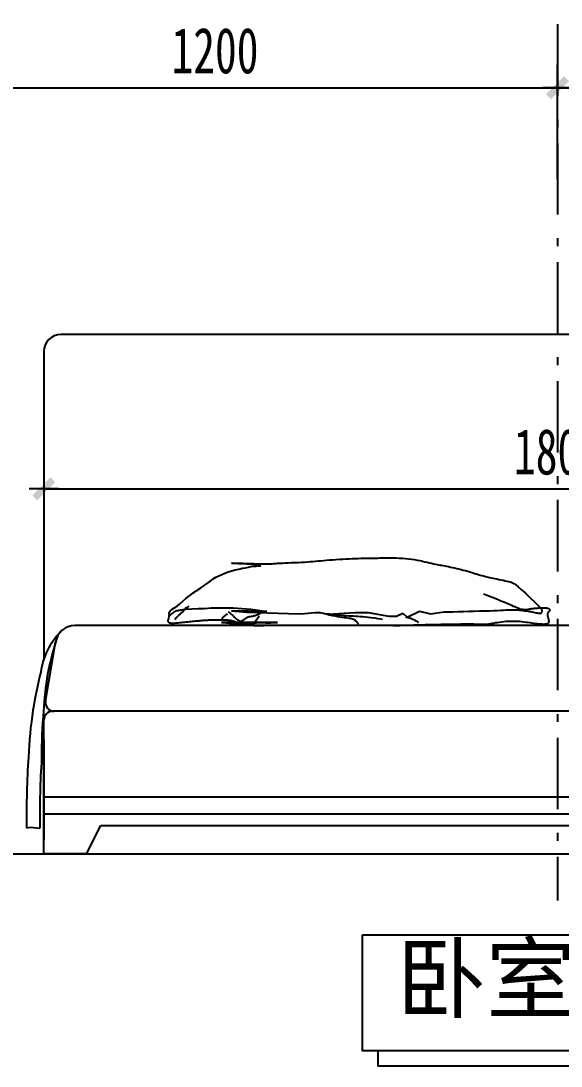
# Model space of a CAD drawing. Header units: millimetres. Extents: x 34817 to 170845, y 26625 to 47482.
# Drawn here: x 89463 to 90410, y 40599 to 42430 of the extents above; entities that cross this region are included whole.
import ezdxf

# ---------------------------------------------------------------- set-up
doc = ezdxf.new("R2010")
doc.units = ezdxf.units.MM
doc.linetypes.add('STYLE_06', pattern=[1.04164, 0.625, -0.20828, 0.06943, -0.13893])
doc.layers.get('0').update_dxf_attribs({"color": 142})
doc.layers.get('Defpoints').update_dxf_attribs({"color": 250})
doc.layers.add('插座图层', color=1, linetype='Continuous')
doc.styles.add('Chen', font='framd.ttf')
doc.styles.add('宋体', font='simhei_0.ttf', dxfattribs={"width": 0.7})
doc.dimstyles.new('内标注_1：40', dxfattribs={"dimscale": 40, "dimtxt": 2, "dimasz": 0.08, "dimexe": 1, "dimexo": 1, "dimgap": 0.6, "dimtad": 1, "dimdec": 0, "dimrnd": 5, "dimzin": 0, "dimdsep": 46, "dimtxsty": '宋体', "dimblk": 'HBA_DIMENSION_TICK', "dimcen": 0.125, "dimclrd": 20, "dimclre": 20, "dimclrt": 20, "dimadec": 3, "dimazin": 2, "dimtfac": 1, "dimtdec": 0, "dimtix": 1, "dimtmove": 2, "dimatfit": 3, "dimldrblk": 'DOT', "dimfxl": 0, "dimtvp": 1, "dimtolj": 1, "dimarcsym": 0})

# ---------------------------------------------------------------- blocks, each defined once
blk = doc.blocks.new('HBA_DIMENSION_TICK')
at = {"color": 20, "linetype": 'ByBlock'}
for p, q in [((-8, 0), (0, 0)), ((0, 0), (8, 0))]:
    blk.add_line(p, q, dxfattribs=at)
blk.add_solid([(-6.3, -3.6), (-3.6, -6.3), (3.6, 6.3), (6.3, 3.6)], dxfattribs=at)
blk = doc.blocks.new('*D297')
at = {"layer": 'Defpoints', "color": 0, "transparency": 16777216}
for p in [(90403.5, 42313.2), (89203.4, 42104.6), (90403.5, 42104.6)]:
    blk.add_point(p, dxfattribs=at)
at = {"layer": '插座图层', "color": 20, "lineweight": -2, "transparency": 16777216}
for p, q in [((89203.4, 42153.2), (89203.4, 42353.2)), ((90403.5, 42153.2), (90403.5, 42353.2)), ((89206.6, 42313.2), (90400.3, 42313.2))]:
    blk.add_line(p, q, dxfattribs=at)
at = {"layer": '插座图层', "color": 20, "lineweight": -2, "transparency": 16777216, "xscale": 3.2, "yscale": 3.2, "zscale": 3.2, "rotation": 180}
blk.add_blockref('HBA_DIMENSION_TICK', (89203.4, 42313.2), dxfattribs=at)
at = {"layer": '插座图层', "color": 20, "lineweight": -2, "transparency": 16777216, "xscale": 3.2, "yscale": 3.2, "zscale": 3.2}
blk.add_blockref('HBA_DIMENSION_TICK', (90403.5, 42313.2), dxfattribs=at)
at = {"layer": '插座图层', "color": 20, "transparency": 16777216, "insert": (89803.4, 42377.7), "char_height": 80, "attachment_point": 5, "style": '宋体'}
blk.add_mtext('\\A1;1200', dxfattribs=at)
blk = doc.blocks.new('_Dot')
at = {"color": 0, "linetype": 'ByBlock', "lineweight": -2}
blk.add_line((-0.5, 0), (-1, 0), dxfattribs=at)
at = {"color": 0, "linetype": 'ByBlock', "const_width": 0.5}
blk.add_lwpolyline([(-0.25, 0, 1), (0.25, 0, 1)], format="xyb", close=True, dxfattribs=at)
blk = doc.blocks.new('*D298')
at = {"layer": 'Defpoints', "color": 0, "transparency": 16777216}
for p in [(90403.5, 42313.2), (90403.5, 42104.6), (91603.6, 42104.6)]:
    blk.add_point(p, dxfattribs=at)
at = {"layer": '插座图层', "color": 20, "lineweight": -2, "transparency": 16777216}
for p, q in [((90403.5, 42153.2), (90403.5, 42353.2)), ((91603.6, 42153.2), (91603.6, 42353.2)), ((91600.4, 42313.2), (90406.7, 42313.2))]:
    blk.add_line(p, q, dxfattribs=at)
at = {"layer": '插座图层', "color": 20, "lineweight": -2, "transparency": 16777216, "xscale": 3.2, "yscale": 3.2, "zscale": 3.2, "rotation": 180}
blk.add_blockref('HBA_DIMENSION_TICK', (90403.5, 42313.2), dxfattribs=at)
at = {"layer": '插座图层', "color": 20, "lineweight": -2, "transparency": 16777216, "xscale": 3.2, "yscale": 3.2, "zscale": 3.2}
blk.add_blockref('HBA_DIMENSION_TICK', (91603.6, 42313.2), dxfattribs=at)
at = {"layer": '插座图层', "color": 20, "transparency": 16777216, "insert": (91003.5, 42377.7), "char_height": 80, "attachment_point": 5, "style": '宋体'}
blk.add_mtext('\\A1;1200', dxfattribs=at)
blk = doc.blocks.new('*D299')
at = {"layer": 'Defpoints', "color": 0, "transparency": 16777216}
for p in [(89503.5, 41685.9), (91303.5, 41685.9), (91303.5, 41610.5)]:
    blk.add_point(p, dxfattribs=at)
at = {"layer": '插座图层', "color": 20, "lineweight": -2, "transparency": 16777216}
for p, q in [((89503.5, 41645.9), (89503.5, 41570.5)), ((91303.5, 41645.9), (91303.5, 41570.5)), ((89506.7, 41610.5), (91300.3, 41610.5))]:
    blk.add_line(p, q, dxfattribs=at)
at = {"layer": '插座图层', "color": 20, "lineweight": -2, "transparency": 16777216, "xscale": 3.2, "yscale": 3.2, "zscale": 3.2, "rotation": 180}
blk.add_blockref('HBA_DIMENSION_TICK', (89503.5, 41610.5), dxfattribs=at)
at = {"layer": '插座图层', "color": 20, "lineweight": -2, "transparency": 16777216, "xscale": 3.2, "yscale": 3.2, "zscale": 3.2}
blk.add_blockref('HBA_DIMENSION_TICK', (91303.5, 41610.5), dxfattribs=at)
at = {"layer": '插座图层', "color": 20, "transparency": 16777216, "insert": (90403.5, 41675), "char_height": 80, "attachment_point": 5, "style": '宋体'}
blk.add_mtext('\\A1;1800', dxfattribs=at)
blk = doc.blocks.new('*U63')
at = {"ltscale": 600}
for p, q in [((239202.1, 75456.3), (237462.1, 75456.3)), ((237432.1, 75426.3), (237432.1, 74885.6)), ((237938.1, 75061.6, 0), (237943.9, 75062, 0)), ((237943.9, 75062, 0), (237949.9, 75062.4, 0)), ((237949.9, 75062.4, 0), (237955.8, 75062.8, 0)), ((237955.8, 75062.8, 0), (237961.6, 75063.1, 0)), ((237961.6, 75063.1, 0), (237967.3, 75063.4, 0)), ((237967.3, 75063.4, 0), (237972.7, 75063.7, 0)), ((237972.7, 75063.7, 0), (237977.9, 75063.9, 0)), ((237977.9, 75063.9, 0), (237983, 75064, 0)), ((237983, 75064, 0), (237987.9, 75064.1, 0)), ((237987.9, 75064.1, 0), (237992.6, 75064.1, 0)), ((237992.6, 75064.1, 0), (237997.1, 75064.1, 0)), ((237997.1, 75064.1, 0), (238001.5, 75064.1, 0)), ((238001.5, 75064.1, 0), (238005.7, 75064.2, 0)), ((238005.7, 75064.2, 0), (238009.7, 75064.3, 0)), ((238009.7, 75064.3, 0), (238013.6, 75064.4, 0)), ((238013.6, 75064.4, 0), (238017.4, 75064.6, 0)), ((238017.4, 75064.6, 0), (238021, 75064.7, 0)), ((238021, 75064.7, 0), (238024.4, 75064.9, 0)), ((238024.4, 75064.9, 0), (238027.9, 75065.1, 0)), ((238027.9, 75065.1, 0), (238031.7, 75065.2, 0)), ((238031.7, 75065.2, 0), (238035.7, 75065.2, 0)), ((238035.7, 75065.2, 0), (238040.1, 75065.1, 0)), ((238040.1, 75065.1, 0), (238044.7, 75065, 0)), ((238044.7, 75065, 0), (238049.7, 75064.8, 0)), ((238049.7, 75064.8, 0), (238054.9, 75064.5, 0)), ((238054.9, 75064.5, 0), (238060.4, 75064.1, 0)), ((238060.4, 75064.1, 0), (238066, 75063.6, 0)), ((238066, 75063.6, 0), (238071.3, 75063.1, 0)), ((238071.3, 75063.1, 0), (238076.5, 75062.5, 0)), ((238076.5, 75062.5, 0), (238081.5, 75061.8, 0)), ((238081.5, 75061.8, 0), (238086.4, 75061, 0)), ((237760.9, 75055.6, 0), (237761.3, 75055.7, 0)), ((237761.9, 75055.4, 0), (237760.9, 75055.6, 0)), ((237761.3, 75055.7, 0), (237763.1, 75055.7, 0)), ((237761.3, 75042.2, 0), (237767.6, 75043.8, 0)), ((237764.3, 75055.2, 0), (237761.9, 75055.4, 0)), ((237763.1, 75055.7, 0), (237765.9, 75055.7, 0)), ((237768.1, 75055, 0), (237764.3, 75055.2, 0)), ((237765.9, 75055.7, 0), (237769.2, 75055.7, 0)), ((237767.6, 75043.8, 0), (237773.9, 75045.3, 0)), ((237773.3, 75054.6, 0), (237768.1, 75055, 0)), ((237769.2, 75055.7, 0), (237773, 75055.6, 0)), ((237773, 75055.6, 0), (237777.4, 75055.5, 0)), ((237780, 75054.2, 0), (237773.3, 75054.6, 0)), ((237773.9, 75045.3, 0), (237779.9, 75046.6, 0)), ((237777.4, 75055.5, 0), (237782.2, 75055.4, 0)), ((237779.9, 75046.6, 0), (237785.5, 75047.7, 0)), ((237788, 75053.8, 0), (237780, 75054.2, 0)), ((237782.2, 75055.4, 0), (237787.6, 75055.2, 0)), ((237785.5, 75047.7, 0), (237790.7, 75048.7, 0)), ((237787.6, 75055.2, 0), (237793.5, 75055.1, 0)), ((237795.9, 75053.3, 0), (237788, 75053.8, 0)), ((237790.7, 75048.7, 0), (237795.6, 75049.5, 0)), ((237793.5, 75055.1, 0), (237800, 75054.9, 0)), ((237795.6, 75049.5, 0), (237800.2, 75050.1, 0)), ((237802.3, 75052.9, 0), (237795.9, 75053.3, 0)), ((237800, 75054.9, 0), (237806.4, 75054.7, 0)), ((237800.2, 75050.1, 0), (237804.4, 75050.6, 0)), ((237807.2, 75052.5, 0), (237802.3, 75052.9, 0)), ((237804.4, 75050.6, 0), (237808.2, 75050.9, 0)), ((237806.4, 75054.7, 0), (237812.2, 75054.6, 0)), ((237810.5, 75052.1, 0), (237807.2, 75052.5, 0)), ((237808.2, 75050.9, 0), (237811.1, 75051.2, 0)), ((237812.3, 75051.8, 0), (237810.5, 75052.1, 0)), ((237811.1, 75051.2, 0), (237812.5, 75051.4, 0)), ((237812.2, 75054.6, 0), (237817.4, 75054.5, 0)), ((237812.5, 75051.4, 0), (237812.3, 75051.8, 0)), ((237817.4, 75054.5, 0), (237821.9, 75054.5, 0)), ((237821.9, 75054.5, 0), (237825.9, 75054.5, 0)), ((237825.9, 75054.5, 0), (237829.3, 75054.6, 0)), ((237829.3, 75054.6, 0), (237832.1, 75054.7, 0)), ((237832.1, 75054.7, 0), (237834.3, 75054.9, 0)), ((237834.3, 75054.9, 0), (237836.4, 75055.1, 0)), ((237836.4, 75055.1, 0), (237839.1, 75055.3, 0)), ((237839.1, 75055.3, 0), (237842.3, 75055.5, 0)), ((237842.3, 75055.5, 0), (237846, 75055.7, 0)), ((237846, 75055.7, 0), (237850.3, 75055.9, 0)), ((237850.3, 75055.9, 0), (237855, 75056.1, 0)), ((237855, 75056.1, 0), (237860.3, 75056.3, 0)), ((237860.3, 75056.3, 0), (237866.1, 75056.6, 0)), ((237866.1, 75056.6, 0), (237872.1, 75056.8, 0)), ((237872.1, 75056.8, 0), (237877.8, 75057, 0)), ((237877.8, 75057, 0), (237883.4, 75057.3, 0)), ((237883.4, 75057.3, 0), (237888.7, 75057.6, 0)), ((237888.7, 75057.6, 0), (237893.9, 75057.9, 0)), ((237893.9, 75057.9, 0), (237898.8, 75058.3, 0)), ((237898.8, 75058.3, 0), (237903.5, 75058.7, 0)), ((237903.5, 75058.7, 0), (237908, 75059.1, 0)), ((237908, 75059.1, 0), (237912.5, 75059.5, 0)), ((237912.5, 75059.5, 0), (237917.2, 75059.9, 0)), ((237917.2, 75059.9, 0), (237922.1, 75060.3, 0)), ((237922.1, 75060.3, 0), (237927.3, 75060.7, 0)), ((237927.3, 75060.7, 0), (237932.6, 75061.2, 0)), ((237932.6, 75061.2, 0), (237938.1, 75061.6, 0)), ((238086.4, 75061, 0), (238091, 75060.2, 0)), ((238091, 75060.2, 0), (238095.5, 75059.2, 0)), ((238095.5, 75059.2, 0), (238099.8, 75058.2, 0)), ((238099.8, 75058.2, 0), (238103.8, 75057.2, 0)), ((238103.8, 75057.2, 0), (238107.7, 75056.3, 0)), ((238107.7, 75056.3, 0), (238111.4, 75055.4, 0)), ((238111.4, 75055.4, 0), (238114.8, 75054.7, 0)), ((238114.8, 75054.7, 0), (238118.1, 75054, 0)), ((238118.1, 75054, 0), (238121.1, 75053.4, 0)), ((238121.1, 75053.4, 0), (238123.9, 75052.8, 0)), ((238123.9, 75052.8, 0), (238126.6, 75052.4, 0)), ((238126.6, 75052.4, 0), (238129.1, 75051.9, 0)), ((238129.1, 75051.9, 0), (238131.9, 75051.4, 0)), ((238131.9, 75051.4, 0), (238134.8, 75050.9, 0)), ((238134.8, 75050.9, 0), (238137.9, 75050.3, 0)), ((238137.9, 75050.3, 0), (238141.1, 75049.6, 0)), ((238141.1, 75049.6, 0), (238144.5, 75048.9, 0)), ((238144.5, 75048.9, 0), (238148, 75048.2, 0)), ((238148, 75048.2, 0), (238151.7, 75047.4, 0)), ((238151.7, 75047.4, 0), (238155.5, 75046.5, 0)), ((238155.5, 75046.5, 0), (238159.3, 75045.6, 0)), ((238159.3, 75045.6, 0), (238163.1, 75044.6, 0)), ((238163.1, 75044.6, 0), (238167, 75043.6, 0)), ((238167, 75043.6, 0), (238170.8, 75042.5, 0)), ((237724.5, 75024.9, 0), (237729, 75028, 0)), ((237729, 75028, 0), (237733.7, 75030.9, 0)), ((237733.7, 75030.9, 0), (237738.6, 75033.6, 0)), ((237738.6, 75033.6, 0), (237743.9, 75036, 0)), ((237743.9, 75036, 0), (237749.4, 75038.3, 0)), ((237749.4, 75038.3, 0), (237755.2, 75040.3, 0)), ((237755.2, 75040.3, 0), (237761.3, 75042.2, 0)), ((238170.8, 75042.5, 0), (238174.8, 75041.4, 0)), ((238174.8, 75041.4, 0), (238178.7, 75040.2, 0)), ((238178.7, 75040.2, 0), (238182.7, 75039, 0)), ((238182.7, 75039, 0), (238186.5, 75037.8, 0)), ((238186.5, 75037.8, 0), (238190.1, 75036.7, 0)), ((238190.1, 75036.7, 0), (238193.4, 75035.7, 0)), ((238193.4, 75035.7, 0), (238196.5, 75034.8, 0)), ((238196.5, 75034.8, 0), (238199.3, 75034, 0)), ((238199.3, 75034, 0), (238201.8, 75033.3, 0)), ((238201.8, 75033.3, 0), (238204.1, 75032.8, 0)), ((238204.1, 75032.8, 0), (238206.1, 75032.3, 0)), ((238206.1, 75032.3, 0), (238208.1, 75031.8, 0)), ((238208.1, 75031.8, 0), (238210.4, 75031.3, 0)), ((238210.4, 75031.3, 0), (238212.9, 75030.8, 0)), ((238212.9, 75030.8, 0), (238215.7, 75030.2, 0)), ((238215.7, 75030.2, 0), (238218.8, 75029.5, 0)), ((238218.8, 75029.5, 0), (238222.1, 75028.8, 0)), ((238222.1, 75028.8, 0), (238225.7, 75028.1, 0)), ((238225.7, 75028.1, 0), (238229.6, 75027.3, 0)), ((238229.6, 75027.3, 0), (238233.4, 75026.4, 0)), ((238233.4, 75026.4, 0), (238237, 75025.6, 0)), ((238237, 75025.6, 0), (238240.3, 75024.9, 0)), ((237696.6, 75005.6, 0), (237699, 75007.2, 0)), ((237699, 75007.2, 0), (237701.2, 75008.6, 0)), ((237701.2, 75008.6, 0), (237703.7, 75010.2, 0)), ((237703.7, 75010.2, 0), (237706.5, 75012, 0)), ((237706.5, 75012, 0), (237709.6, 75014.1, 0)), ((237709.6, 75014.1, 0), (237712.9, 75016.5, 0)), ((237712.9, 75016.5, 0), (237716.5, 75019.1, 0)), ((237716.5, 75019.1, 0), (237720.4, 75021.9, 0)), ((237720.4, 75021.9, 0), (237724.5, 75024.9, 0)), ((238240.3, 75024.9, 0), (238243.4, 75024.1, 0)), ((238243.4, 75024.1, 0), (238246.2, 75023.4, 0)), ((238246.2, 75023.4, 0), (238248.7, 75022.7, 0)), ((238248.7, 75022.7, 0), (238251, 75022.1, 0)), ((238251, 75022.1, 0), (238253, 75021.4, 0)), ((238253, 75021.4, 0), (238255.4, 75020.2, 0)), ((238255.4, 75020.2, 0), (238258.9, 75017.7, 0)), ((238258.9, 75017.7, 0), (238263.5, 75014, 0)), ((238263.5, 75014, 0), (238269.2, 75009, 0)), ((238269.2, 75009, 0), (238276, 75002.8, 0)), ((237669.5, 74983.8, 0), (237675.5, 74988.9, 0)), ((237675.5, 74988.9, 0), (237681, 74993.5, 0)), ((237681, 74993.5, 0), (237685.8, 74997.4, 0)), ((237685.8, 74997.4, 0), (237690, 75000.7, 0)), ((237690, 75000.7, 0), (237693.6, 75003.5, 0)), ((237693.6, 75003.5, 0), (237696.6, 75005.6, 0)), ((238209, 74999), (238202.7, 75001.6)), ((238214.7, 74996.7), (238209, 74999)), ((238219.7, 74994.7), (238214.7, 74996.7)), ((238224.1, 74992.9), (238219.7, 74994.7)), ((238228.1, 74991.2), (238224.1, 74992.9)), ((238231.7, 74989.8), (238228.1, 74991.2)), ((238234.9, 74988.5), (238231.7, 74989.8)), ((238238, 74987.2), (238234.9, 74988.5)), ((238276, 75002.8, 0), (238283.8, 74995.4, 0)), ((238283.8, 74995.4, 0), (238292.8, 74986.8, 0)), ((237652.1, 74970.3), (237651.5, 74969)), ((237653, 74971.6), (237652.1, 74970.3)), ((237654.5, 74973.1), (237653, 74971.6)), ((237656.6, 74974.7), (237654.5, 74973.1)), ((237659.3, 74976.3), (237656.6, 74974.7)), ((237662.9, 74978.1), (237659.3, 74976.3)), ((237660.1, 74970.1, 0), (237660.7, 74970.4, 0)), ((237660.7, 74970.4, 0), (237661.2, 74970.8, 0)), ((237661.2, 74970.8, 0), (237661.6, 74971.1, 0)), ((237661.6, 74971.1, 0), (237662.1, 74971.4, 0)), ((237662.1, 74971.4, 0), (237662.5, 74971.7, 0)), ((237662.5, 74971.7, 0), (237662.9, 74971.9, 0)), ((237662.9, 74978.1, 0), (237669.5, 74983.8, 0)), ((237662.9, 74971.9, 0), (237663.5, 74972.1, 0)), ((237663.5, 74972.1, 0), (237664.1, 74972.3, 0)), ((237664.1, 74972.3, 0), (237664.7, 74972.5, 0)), ((237664.7, 74972.5, 0), (237665.5, 74972.7, 0)), ((237665.5, 74972.7, 0), (237666.3, 74972.9, 0)), ((237666.3, 74972.9, 0), (237667.2, 74973, 0)), ((237667.2, 74973, 0), (237668.2, 74973.1, 0)), ((237668.2, 74973.1, 0), (237669.2, 74973.2, 0)), ((237669.2, 74973.2, 0), (237670.1, 74973.3, 0)), ((237670.1, 74973.3, 0), (237671, 74973.4, 0)), ((237671, 74973.4, 0), (237671.8, 74973.6, 0)), ((237671.8, 74973.6, 0), (237672.6, 74973.7, 0)), ((237672.6, 74973.7, 0), (237673.3, 74973.8, 0)), ((237673.3, 74973.8, 0), (237674, 74974, 0)), ((237674, 74974, 0), (237674.5, 74974.1, 0)), ((237674.5, 74974.1, 0), (237675.1, 74974.3, 0)), ((237676, 74971.2, 0), (237674.6, 74969.8, 0)), ((237675.1, 74974.3, 0), (237675.7, 74974.4, 0)), ((237675.7, 74974.4, 0), (237676.4, 74974.5, 0)), ((237677.6, 74972.7, 0), (237676, 74971.2, 0)), ((237676.4, 74974.5, 0), (237677.1, 74974.7, 0)), ((237677.1, 74974.7, 0), (237677.8, 74974.8, 0)), ((237679.2, 74974.3, 0), (237677.6, 74972.7, 0)), ((237677.8, 74974.8, 0), (237678.6, 74974.9, 0)), ((237678.6, 74974.9, 0), (237679.4, 74975, 0)), ((237679.4, 74975, 0), (237680.2, 74975, 0)), ((237680.2, 74975), (237681.3, 74978)), ((237680.2, 74975), (237702.7, 74976.1)), ((237681.3, 74978), (237684.1, 74978.8)), ((237684.1, 74978.8), (237687, 74980.9)), ((237702.7, 74976.1), (237712.9, 74976.1)), ((237712.9, 74976.1), (237725.2, 74977.1)), ((237725.2, 74977.1), (237743.5, 74977.1)), ((237743.5, 74977.1), (237763.9, 74977.1)), ((237754.9, 74970.6, 0), (237757.2, 74968.9, 0)), ((237823.1, 74971), (237760.9, 74972)), ((237760.9, 74972), (237787.4, 74969.9)), ((237763.9, 74977.1), (237794.6, 74975)), ((237794.6, 74975), (237823.1, 74971)), ((238068.8, 74960.9), (238090.2, 74971.3)), ((238090.2, 74971.3), (238109.9, 74967.1)), ((238109.9, 74967.1), (238133.8, 74970.1)), ((238133.8, 74970.1), (238144.9, 74970.5)), ((238133.8, 74970.1, 0), (238141, 74970.3, 0)), ((238141, 74970.3, 0), (238149.1, 74970.6, 0)), ((238149.1, 74970.6, 0), (238157.9, 74970.8, 0)), ((238157.9, 74970.8, 0), (238167.2, 74971.1, 0)), ((238167.2, 74971.1, 0), (238176.7, 74971.4, 0)), ((238176.7, 74971.4, 0), (238186.3, 74971.6, 0)), ((238186.3, 74971.6, 0), (238195.7, 74971.9, 0)), ((238195.7, 74971.9, 0), (238204.7, 74972.2, 0)), ((238204.7, 74972.2, 0), (238213.1, 74972.4, 0)), ((238213.1, 74972.4, 0), (238220.6, 74972.7, 0)), ((238220.6, 74972.7, 0), (238227.1, 74973, 0)), ((238227.1, 74973, 0), (238232.7, 74973.2, 0)), ((238232.7, 74973.2, 0), (238237.4, 74973.4, 0)), ((238237.4, 74973.4, 0), (238241.4, 74973.6, 0)), ((238240.9, 74986), (238238, 74987.2)), ((238243.7, 74984.8), (238240.9, 74986)), ((238241.4, 74973.6, 0), (238244.8, 74973.7, 0)), ((238246.5, 74983.6), (238243.7, 74984.8)), ((238244.8, 74973.7, 0), (238247.8, 74973.9, 0)), ((238249.3, 74982.4), (238246.5, 74983.6)), ((238247.8, 74973.9, 0), (238250.5, 74973.9, 0)), ((238252.1, 74981.2), (238249.3, 74982.4)), ((238250.5, 74973.9, 0), (238252.9, 74974, 0)), ((238254.8, 74980), (238252.1, 74981.2)), ((238252.9, 74974, 0), (238255.2, 74974, 0)), ((238257.4, 74978.9), (238254.8, 74980)), ((238255.2, 74974, 0), (238257.6, 74973.9, 0)), ((238260, 74977.9), (238257.4, 74978.9)), ((238257.6, 74973.9, 0), (238260.2, 74973.8, 0)), ((238262.5, 74976.9), (238260, 74977.9)), ((238260.2, 74973.8, 0), (238262.8, 74973.6, 0)), ((238264.8, 74976), (238262.5, 74976.9)), ((238262.8, 74973.6, 0), (238265.6, 74973.3, 0)), ((238267, 74975.3), (238264.8, 74976)), ((238265.6, 74973.3, 0), (238268.4, 74973.1, 0)), ((238269, 74974.7), (238267, 74975.3)), ((238268.4, 74973.1, 0), (238271.3, 74972.7, 0)), ((238270.9, 74974.3), (238269, 74974.7)), ((238272.6, 74974), (238270.9, 74974.3)), ((238271.3, 74972.7, 0), (238274.2, 74972.4, 0)), ((238274.1, 74973.8), (238272.6, 74974)), ((238275.6, 74973.8), (238274.1, 74973.8)), ((238274.2, 74972.4, 0), (238277.1, 74972, 0)), ((238277, 74973.8), (238275.6, 74973.8)), ((238278.3, 74974), (238277, 74973.8)), ((238277.1, 74972, 0), (238279.9, 74971.6, 0)), ((238279.7, 74974.1), (238278.3, 74974)), ((238281, 74974.4), (238279.7, 74974.1)), ((238279.9, 74971.6, 0), (238282.7, 74971.1, 0)), ((238282.4, 74974.6), (238281, 74974.4)), ((238283.8, 74974.9), (238282.4, 74974.6)), ((238282.7, 74971.1, 0), (238285.4, 74970.7, 0)), ((238285.3, 74975.1), (238283.8, 74974.9)), ((238286.9, 74975.4), (238285.3, 74975.1)), ((238285.4, 74970.7, 0), (238287.9, 74970.2, 0)), ((238288.6, 74975.6), (238286.9, 74975.4)), ((238287.9, 74970.2, 0), (238290.3, 74969.7, 0)), ((238290.3, 74975.8), (238288.6, 74975.6)), ((238292, 74976), (238290.3, 74975.8)), ((238293.8, 74976.2), (238292, 74976)), ((238292.8, 74986.8, 0), (238302.8, 74976.9, 0)), ((238295.5, 74976.4), (238293.8, 74976.2)), ((238297.2, 74976.5), (238295.5, 74976.4)), ((238298.9, 74976.6), (238297.2, 74976.5)), ((238300.5, 74976.7), (238298.9, 74976.6)), ((238302, 74976.8), (238300.5, 74976.7)), ((238303.5, 74976.9), (238302, 74976.8)), ((238304.9, 74977), (238303.5, 74976.9)), ((238306.3, 74977), (238304.9, 74977)), ((238305, 74975.5, 0), (238304.9, 74977, 0)), ((238305, 74974.1, 0), (238305, 74975.5, 0)), ((238305.1, 74972.9, 0), (238305, 74974.1, 0)), ((238305, 74970.1, 0), (238305.1, 74970.9, 0)), ((238305.1, 74971.8, 0), (238305.1, 74972.9, 0)), ((238305.1, 74970.9, 0), (238305.1, 74971.8, 0)), ((238307.6, 74977), (238306.3, 74977)), ((238308.8, 74977), (238307.6, 74977)), ((238309.9, 74976.9), (238308.8, 74977)), ((238311, 74976.8), (238309.9, 74976.9)), ((238312.1, 74976.7), (238311, 74976.8)), ((238313.1, 74976.6), (238312.1, 74976.7)), ((238314, 74976.4), (238313.1, 74976.6)), ((238314.9, 74976.2), (238314, 74976.4)), ((238315.7, 74976), (238314.9, 74976.2)), ((238316.5, 74975.8), (238315.7, 74976)), ((238317.2, 74975.5), (238316.5, 74975.8)), ((238316.5, 74970.1), (238316.8, 74970.4)), ((238316.8, 74970.4), (238317.2, 74970.8)), ((238317.8, 74975.2), (238317.2, 74975.5)), ((238317.2, 74970.8), (238317.5, 74971.1)), ((238317.5, 74971.1), (238317.9, 74971.5)), ((238318.3, 74974.9), (238317.8, 74975.2)), ((238317.9, 74971.5), (238318.2, 74971.8)), ((238318.2, 74971.8), (238318.5, 74972.2)), ((238318.7, 74974.6), (238318.3, 74974.9)), ((238318.5, 74972.2), (238318.8, 74972.5)), ((238319, 74974.3), (238318.7, 74974.6)), ((238318.8, 74972.5), (238319.1, 74972.8)), ((238319.2, 74974), (238319, 74974.3)), ((238319.1, 74972.8), (238319.2, 74973.1)), ((238319.3, 74973.7), (238319.2, 74974)), ((238319.2, 74973.1), (238319.3, 74973.4)), ((238319.3, 74973.4), (238319.3, 74973.7)), ((237649.8, 74956.2), (237649.6, 74955.5)), ((237649.6, 74955.5), (237649.6, 74954.9)), ((237649.6, 74954.9), (237649.6, 74954.3)), ((237649.6, 74954.3), (237649.6, 74953.7)), ((237649.6, 74953.7), (237649.8, 74953.2)), ((237649.9, 74956.9), (237649.8, 74956.2)), ((237649.8, 74953.2), (237650, 74952.8)), ((237650.1, 74957.7), (237649.9, 74956.9)), ((237650, 74952.8), (237650.3, 74952.4)), ((237650.4, 74958.5), (237650.1, 74957.7)), ((237650.3, 74952.4), (237650.7, 74952)), ((237650.6, 74959.4), (237650.4, 74958.5)), ((237650.8, 74960.3), (237650.6, 74959.4)), ((237650.7, 74952), (237651.2, 74951.7)), ((237651, 74961.3), (237650.8, 74960.3)), ((237651.1, 74962.3), (237651, 74961.3)), ((237651.2, 74967.7), (237651.1, 74966.6)), ((237651.1, 74966.6), (237651.2, 74965.4)), ((237651.2, 74963.3), (237651.1, 74962.3)), ((237651.5, 74969), (237651.2, 74967.7)), ((237651.2, 74965.4), (237651.2, 74964.3)), ((237651.2, 74964.3), (237651.2, 74963.3)), ((237653.1, 74964.5, 0), (237653.8, 74965.1, 0)), ((237653.8, 74965.1, 0), (237654.5, 74965.7, 0)), ((237654.5, 74965.7, 0), (237655.2, 74966.3, 0)), ((237655.2, 74966.3, 0), (237655.9, 74966.8, 0)), ((237655.9, 74966.8, 0), (237656.5, 74967.3, 0)), ((237656.5, 74967.3, 0), (237657.2, 74967.9, 0)), ((237657.2, 74967.9, 0), (237657.8, 74968.3, 0)), ((237657.8, 74968.3, 0), (237658.4, 74968.8, 0)), ((237658.4, 74968.8, 0), (237659, 74969.3, 0)), ((237659, 74969.3, 0), (237659.6, 74969.7, 0)), ((237659.6, 74969.7, 0), (237660.1, 74970.1, 0)), ((237662.7, 74958.3, 0), (237661.3, 74956.8, 0)), ((237663.9, 74959.8, 0), (237662.7, 74958.3, 0)), ((237665.1, 74961, 0), (237663.9, 74959.8, 0)), ((237666.2, 74962.2, 0), (237665.1, 74961, 0)), ((237667.2, 74963.2, 0), (237666.2, 74962.2, 0)), ((237668.1, 74964, 0), (237667.2, 74963.2, 0)), ((237668.9, 74964.8, 0), (237668.1, 74964, 0)), ((237669.6, 74965.3, 0), (237668.9, 74964.8, 0)), ((237670.4, 74965.9, 0), (237669.6, 74965.3, 0)), ((237671.2, 74966.7, 0), (237670.4, 74965.9, 0)), ((237672.2, 74967.6, 0), (237671.2, 74966.7, 0)), ((237673.4, 74968.6, 0), (237672.2, 74967.6, 0)), ((237672.7, 74951.7), (237675.5, 74952)), ((237674.6, 74969.8, 0), (237673.4, 74968.6, 0)), ((237675.5, 74952), (237678.3, 74952.3)), ((237678.3, 74952.3), (237681.3, 74952.6)), ((237681.3, 74952.6), (237684.2, 74952.9)), ((237684.2, 74952.9), (237687.1, 74953.3)), ((237687.1, 74953.3), (237690, 74953.6)), ((237690, 74953.6), (237692.7, 74953.9)), ((237692.7, 74953.9), (237695.2, 74954.1)), ((237695.2, 74954.1), (237697.6, 74954.4)), ((237697.6, 74954.4), (237699.7, 74954.6)), ((237699.7, 74954.6), (237701.8, 74954.8)), ((237701.8, 74954.8), (237703.7, 74954.9)), ((237703.7, 74954.9), (237705.4, 74955.1)), ((237705.4, 74955.1), (237707.2, 74955.2)), ((237707.2, 74955.2), (237708.8, 74955.3)), ((237708.8, 74955.3), (237710.5, 74955.5)), ((237710.5, 74955.5), (237712.1, 74955.6)), ((237712.1, 74955.6), (237713.8, 74955.7)), ((237713.8, 74955.7), (237715.5, 74955.8)), ((237715.5, 74955.8), (237717.2, 74955.9)), ((237717.2, 74955.9), (237719, 74956)), ((237719, 74956), (237720.8, 74956.1)), ((237720.8, 74956.1), (237722.6, 74956.2)), ((237722.6, 74956.2), (237724.5, 74956.2)), ((237724.5, 74956.2), (237726.3, 74956.3)), ((237726.3, 74956.3), (237728.2, 74956.4)), ((237728.2, 74956.4), (237730, 74956.5)), ((237730, 74956.5), (237731.8, 74956.5)), ((237731.8, 74956.5), (237733.6, 74956.6)), ((237733.6, 74956.6), (237735.3, 74956.6)), ((237735.3, 74956.6), (237737, 74956.6)), ((237737, 74956.6), (237738.7, 74956.6)), ((237738.7, 74956.6), (237740.3, 74956.6)), ((237740.3, 74956.6), (237741.9, 74956.6)), ((237741.9, 74956.6), (237743.4, 74956.6)), ((237743, 74956, 0), (237744.1, 74957.6, 0)), ((237841.6, 74951.9), (237743.2, 74951.9)), ((237743.2, 74951.9), (237744.8, 74951.9)), ((237743.4, 74956.6), (237744.9, 74956.6)), ((237744.1, 74957.6, 0), (237744.9, 74959, 0)), ((237744.8, 74951.9), (237746.4, 74951.9)), ((237744.9, 74959, 0), (237745.7, 74960.1, 0)), ((237744.9, 74956.6), (237746.4, 74956.6)), ((237745.7, 74960.1, 0), (237746.4, 74961.1, 0)), ((237746.4, 74961.1, 0), (237747.1, 74961.9, 0)), ((237746.4, 74956.6), (237747.8, 74956.5)), ((237746.4, 74951.9), (237748, 74951.8)), ((237747.1, 74961.9, 0), (237748, 74962.7, 0)), ((237747.8, 74956.5), (237749.1, 74956.5)), ((237748, 74962.7, 0), (237749, 74963.6, 0)), ((237749, 74963.6, 0), (237750.3, 74964.5, 0)), ((237749.1, 74956.5), (237750.4, 74956.4)), ((237750.3, 74964.5, 0), (237751.8, 74965.6, 0)), ((237750.4, 74956.4), (237751.7, 74956.3)), ((237751.7, 74956.3), (237752.9, 74956.2)), ((237751.8, 74965.6, 0), (237753.7, 74967, 0)), ((237752.9, 74956.2), (237754.1, 74956.1)), ((237754.1, 74956.1), (237755.3, 74956)), ((237755.3, 74956), (237756.4, 74955.9)), ((237756.4, 74955.9), (237757.5, 74955.7)), ((237757.2, 74968.9, 0), (237759.2, 74967.3, 0)), ((237757.5, 74955.7), (237758.6, 74955.5)), ((237758.6, 74955.5), (237759.7, 74955.3)), ((237759.2, 74967.3, 0), (237760.9, 74965.9, 0)), ((237759.7, 74955.3), (237760.8, 74955.1)), ((237760.8, 74955.1), (237761.8, 74954.9)), ((237760.9, 74965.9, 0), (237762.4, 74964.6, 0)), ((237761.8, 74954.9), (237762.8, 74954.6)), ((237762.4, 74964.6, 0), (237763.6, 74963.4, 0)), ((237762.8, 74954.6), (237763.8, 74954.4)), ((237763.6, 74963.4, 0), (237764.7, 74962.4, 0)), ((237763.8, 74954.4), (237764.7, 74954.1)), ((237764.7, 74962.4, 0), (237765.7, 74961.5, 0)), ((237764.7, 74954.1), (237765.6, 74953.8)), ((237765.6, 74953.8), (237766.5, 74953.6)), ((237765.7, 74961.5, 0), (237766.5, 74960.6, 0)), ((237766.5, 74960.6, 0), (237767.2, 74959.9, 0)), ((237766.5, 74953.6), (237767.2, 74953.3)), ((237767.2, 74959.9, 0), (237767.9, 74959.3, 0)), ((237767.2, 74953.3), (237767.9, 74953)), ((237767.9, 74959.3, 0), (237768.5, 74958.7, 0)), ((237767.9, 74953), (237768.5, 74952.8)), ((237768.5, 74958.7, 0), (237769.1, 74958.2, 0)), ((237768.5, 74952.8), (237769.1, 74952.5)), ((237769.1, 74958.2, 0), (237769.7, 74957.8, 0)), ((237769.1, 74952.5), (237769.5, 74952.3)), ((237769.5, 74952.3), (237769.9, 74952.1)), ((237769.7, 74957.8, 0), (237770.2, 74957.5, 0)), ((237769.9, 74952.1), (237770.3, 74951.8)), ((237770.2, 74957.5, 0), (237770.7, 74957.1, 0)), ((237770.3, 74951.8), (237770.6, 74951.6)), ((237770.7, 74957.1, 0), (237771.3, 74956.8, 0)), ((237771.3, 74956.8, 0), (237771.7, 74956.6, 0)), ((237771.7, 74956.6, 0), (237772.2, 74956.3, 0)), ((237772.2, 74956.3, 0), (237772.7, 74956.1, 0)), ((237772.7, 74956.1, 0), (237773.1, 74955.9, 0)), ((237773.1, 74955.9, 0), (237773.6, 74955.7, 0)), ((237773.6, 74955.7, 0), (237774, 74955.4, 0)), ((237773.6, 74952.3, 0), (237774.2, 74952.5, 0)), ((237774, 74955.4, 0), (237774.5, 74955.2, 0)), ((237774.2, 74952.5, 0), (237774.9, 74952.8, 0)), ((237774.5, 74955.2, 0), (237775, 74954.9, 0)), ((237774.9, 74952.8, 0), (237775.6, 74953.1, 0)), ((237775, 74954.9, 0), (237775.5, 74954.6, 0)), ((237775.5, 74954.6, 0), (237776, 74954.3, 0)), ((237775.6, 74953.1, 0), (237776.4, 74953.4, 0)), ((237776, 74954.3, 0), (237776.6, 74954, 0)), ((237776.4, 74953.4, 0), (237777.1, 74953.8, 0)), ((237776.6, 74954, 0), (237777.3, 74953.6, 0)), ((237777.1, 74953.8, 0), (237778, 74954.2, 0)), ((237777.3, 74953.6, 0), (237778, 74953.2, 0)), ((237778, 74954.2, 0), (237778.8, 74954.6, 0)), ((237778, 74953.2, 0), (237778.8, 74952.8, 0)), ((237778.8, 74954.6, 0), (237779.7, 74955.1, 0)), ((237778.8, 74952.8, 0), (237779.7, 74952.3, 0)), ((237779.7, 74955.1, 0), (237780.6, 74955.7, 0)), ((237779.7, 74952.3, 0), (237780.7, 74951.8, 0)), ((237780.6, 74955.7, 0), (237781.5, 74956.2, 0)), ((237780.7, 74951.8, 0), (237781.8, 74951.2, 0)), ((237781.5, 74956.2, 0), (237782.4, 74956.7, 0)), ((237782.4, 74956.7, 0), (237783.3, 74957.3, 0)), ((237783.3, 74957.3, 0), (237784.2, 74957.8, 0)), ((237784.2, 74957.8, 0), (237785, 74958.4, 0)), ((237785, 74958.4, 0), (237785.9, 74959, 0)), ((237785.9, 74959, 0), (237786.7, 74959.6, 0)), ((237786.7, 74959.6, 0), (237787.5, 74960.2, 0)), ((237787.4, 74969.9), (237879.3, 74966.9)), ((237787.5, 74960.2, 0), (237788.3, 74960.7, 0)), ((237788.3, 74960.7, 0), (237789.1, 74961.1, 0)), ((237789.1, 74961.1, 0), (237789.9, 74961.5, 0)), ((237789.9, 74961.5, 0), (237790.7, 74961.8, 0)), ((237790.7, 74961.8, 0), (237791.5, 74962, 0)), ((237791.5, 74962, 0), (237792.2, 74962.2, 0)), ((237792.2, 74962.2, 0), (237793, 74962.3, 0)), ((237793, 74962.3, 0), (237793.8, 74962.3, 0)), ((237793.8, 74962.3, 0), (237794.6, 74962.4, 0)), ((237794.6, 74962.4, 0), (237795.4, 74962.5, 0)), ((237795.4, 74962.5, 0), (237796.3, 74962.7, 0)), ((237796.3, 74962.7, 0), (237797.2, 74962.9, 0)), ((237797.2, 74962.9, 0), (237798.1, 74963, 0)), ((237798.1, 74963, 0), (237799, 74963.3, 0)), ((237799, 74963.3, 0), (237800, 74963.5, 0)), ((237800, 74963.5, 0), (237801, 74963.8, 0)), ((237801, 74963.8, 0), (237802.2, 74964.2, 0)), ((237802.2, 74964.2, 0), (237803.5, 74964.6, 0)), ((237802.2, 74953.5), (237807.1, 74960)), ((237803.5, 74964.6, 0), (237805, 74965.1, 0)), ((237805, 74965.1, 0), (237806.6, 74965.7, 0)), ((237806.6, 74965.7, 0), (237808.4, 74966.3, 0)), ((237807.1, 74960), (237809.6, 74963.3)), ((237808.4, 74966.3, 0), (237810.3, 74967, 0)), ((237810.3, 74967, 0), (237812.4, 74967.8, 0)), ((237838.2, 74951.8), (237839.9, 74951.9)), ((237839.9, 74951.9), (237841.6, 74951.9)), ((237879.3, 74966.9), (237888.9, 74967.2)), ((237888.9, 74967.2), (237907.4, 74969.2)), ((237907.4, 74969.2), (237915.7, 74969.2)), ((237915.7, 74969.2), (237929.5, 74966.3)), ((237932.5, 74966, 0), (237926.6, 74966.7, 0)), ((237926.6, 74966.7, 0), (237932, 74965.3, 0)), ((237929.5, 74966.3), (237977.7, 74969.2)), ((237932, 74965.3, 0), (237937.2, 74964.1, 0)), ((237938, 74965.3, 0), (237932.5, 74966, 0)), ((237937.2, 74964.1, 0), (237942, 74963.2, 0)), ((237943.3, 74964.8, 0), (237938, 74965.3, 0)), ((237942, 74963.2, 0), (237946.5, 74962.4, 0)), ((237948.4, 74964.3, 0), (237943.3, 74964.8, 0)), ((237946.5, 74962.4, 0), (237950.7, 74961.7, 0)), ((237953.2, 74963.9, 0), (237948.4, 74964.3, 0)), ((237950.7, 74961.7, 0), (237954.6, 74961.1, 0)), ((237957.8, 74963.6, 0), (237953.2, 74963.9, 0)), ((237954.6, 74961.1, 0), (237958.2, 74960.7, 0)), ((237962.2, 74963.2, 0), (237957.8, 74963.6, 0)), ((237958.2, 74960.7, 0), (237961.4, 74960.3, 0)), ((237961.4, 74960.3, 0), (237964.4, 74959.9, 0)), ((237966.5, 74963, 0), (237962.2, 74963.2, 0)), ((237964.4, 74959.9, 0), (237967, 74959.5, 0)), ((237970.6, 74962.7, 0), (237966.5, 74963, 0)), ((237967, 74959.5, 0), (237969.2, 74959.1, 0)), ((237969.2, 74959.1, 0), (237971.2, 74958.7, 0)), ((237974.7, 74962.5, 0), (237970.6, 74962.7, 0)), ((237971.2, 74958.7, 0), (237973, 74958.2, 0)), ((237973, 74958.2, 0), (237974.6, 74957.5, 0)), ((237974.6, 74957.5, 0), (237976.1, 74956.7, 0)), ((237978.7, 74962.3, 0), (237974.7, 74962.5, 0)), ((237976.1, 74956.7, 0), (237977.5, 74955.6, 0)), ((237977.5, 74955.6, 0), (237978.9, 74954.3, 0)), ((237977.7, 74969.2), (237989, 74969.2)), ((237982.7, 74962, 0), (237978.7, 74962.3, 0)), ((237978.9, 74954.3, 0), (237980.3, 74952.7, 0)), ((237980.3, 74952.7, 0), (237981.8, 74950.8, 0)), ((237986.9, 74961.8, 0), (237982.7, 74962, 0)), ((237991.2, 74961.4, 0), (237986.9, 74961.8, 0)), ((237989, 74969.2), (238000.4, 74969.2)), ((237995.7, 74961, 0), (237991.2, 74961.4, 0)), ((238000.6, 74960.5, 0), (237995.7, 74961, 0)), ((238000.4, 74969.2), (238000.4, 74969.2)), ((238000.4, 74969.2), (238036.5, 74963)), ((238005.9, 74959.8, 0), (238000.6, 74960.5, 0)), ((238011.8, 74959, 0), (238005.9, 74959.8, 0)), ((238018.2, 74957.9, 0), (238011.8, 74959, 0)), ((238025.3, 74956.7, 0), (238018.2, 74957.9, 0)), ((238036.5, 74963), (238050, 74963)), ((238050, 74963), (238061.3, 74968.2)), ((238061.3, 74968.2), (238068.8, 74960.9)), ((238066, 74961.7, 0), (238067.9, 74961.2, 0)), ((238067.9, 74961.2, 0), (238069.7, 74960.7, 0)), ((238069.7, 74960.7, 0), (238071.2, 74960.2, 0)), ((238071.2, 74960.2, 0), (238072.6, 74959.8, 0)), ((238072.6, 74959.8, 0), (238073.9, 74959.4, 0)), ((238073.9, 74959.4, 0), (238075, 74959, 0)), ((238075, 74959, 0), (238076.1, 74958.6, 0)), ((238076.1, 74958.6, 0), (238077, 74958.3, 0)), ((238077, 74958.3, 0), (238078, 74957.9, 0)), ((238078, 74957.9, 0), (238078.9, 74957.5, 0)), ((238078.9, 74957.5, 0), (238079.8, 74957.2, 0)), ((238079.8, 74957.2, 0), (238080.8, 74956.8, 0)), ((238080.8, 74956.8, 0), (238081.7, 74956.3, 0)), ((238081.7, 74956.3, 0), (238082.7, 74955.8, 0)), ((238082.7, 74955.8, 0), (238083.6, 74955.3, 0)), ((238083.6, 74955.3, 0), (238084.6, 74954.7, 0)), ((238084.6, 74954.7, 0), (238085.6, 74954, 0)), ((238085.6, 74954, 0), (238086.6, 74953.2, 0)), ((238086.6, 74953.2, 0), (238087.6, 74952.4, 0)), ((238087.6, 74952.4, 0), (238088.6, 74951.4, 0)), ((238223.6, 74951.4), (238226.9, 74951.9)), ((238226.9, 74951.9), (238230.5, 74952.5)), ((238230.5, 74952.5), (238234.2, 74953)), ((238234.2, 74953), (238238, 74953.5)), ((238238, 74953.5), (238242, 74953.8)), ((238242, 74953.8), (238246, 74954.1)), ((238246, 74954.1), (238250, 74954.3)), ((238250, 74954.3), (238253.9, 74954.3)), ((238253.9, 74954.3), (238257.8, 74954.2)), ((238257.8, 74954.2), (238261.7, 74954)), ((238261.7, 74954), (238265.5, 74953.8)), ((238265.5, 74953.8), (238269.3, 74953.4)), ((238269.3, 74953.4), (238272.9, 74953)), ((238272.9, 74953), (238276.5, 74952.5)), ((238276.5, 74952.5), (238280.1, 74952)), ((238280.1, 74952), (238283.5, 74951.5)), ((238290.3, 74969.7, 0), (238292.5, 74969.3, 0)), ((238292.5, 74969.3, 0), (238294.6, 74968.9, 0)), ((238294.6, 74968.9, 0), (238296.5, 74968.6, 0)), ((238296.5, 74968.6, 0), (238298.3, 74968.3, 0)), ((238298.3, 74968.3, 0), (238299.8, 74968.1, 0)), ((238299.8, 74968.1, 0), (238301.2, 74968, 0)), ((238301.2, 74968, 0), (238302.3, 74968, 0)), ((238302.3, 74968, 0), (238303.2, 74968.1, 0)), ((238303.2, 74968.1, 0), (238303.9, 74968.4, 0)), ((238303.9, 74968.4, 0), (238304.4, 74968.8, 0)), ((238304.4, 74968.8, 0), (238304.8, 74969.4, 0)), ((238304.8, 74969.4, 0), (238305, 74970.1, 0)), ((238315.1, 74966.3), (238315.2, 74967)), ((238315.1, 74965.5), (238315.1, 74966.3)), ((238315.2, 74964.7), (238315.1, 74965.5)), ((238315.2, 74967), (238315.3, 74967.6)), ((238315.4, 74963.7), (238315.2, 74964.7)), ((238315.3, 74967.6), (238315.4, 74968.2)), ((238315.4, 74968.2), (238315.6, 74968.7)), ((238315.5, 74962.8), (238315.4, 74963.7)), ((238315.8, 74961.8), (238315.5, 74962.8)), ((238315.6, 74968.7), (238315.9, 74969.2)), ((238316, 74960.7), (238315.8, 74961.8)), ((238315.9, 74969.2), (238316.2, 74969.6)), ((238316.3, 74959.6), (238316, 74960.7)), ((238316.2, 74969.6), (238316.5, 74970.1)), ((238316.5, 74958.6), (238316.3, 74959.6)), ((238316.8, 74957.5), (238316.5, 74958.6)), ((238317, 74956.5), (238316.8, 74957.5)), ((238316.8, 74951.4), (238317.1, 74952.1)), ((238317.2, 74955.5), (238317, 74956.5)), ((238317.1, 74952.1), (238317.3, 74952.8)), ((238317.3, 74954.6), (238317.2, 74955.5)), ((238317.3, 74953.7), (238317.3, 74954.6)), ((238317.3, 74952.8), (238317.3, 74953.7)), ((239177.2, 74946.3), (237487, 74946.3)), ((237651.2, 74951.7), (237651.8, 74951.5)), ((237651.8, 74951.5), (237652.5, 74951.2)), ((237652.5, 74951.2), (237653.3, 74951.1)), ((237653.3, 74951.1), (237654.3, 74950.9)), ((237654.3, 74950.9), (237655.4, 74950.8)), ((237655.4, 74950.8), (237656.6, 74950.8)), ((237656.6, 74950.8), (237658, 74950.7)), ((237658, 74950.7), (237659.5, 74950.8)), ((237659.5, 74950.8), (237661.2, 74950.8)), ((237661.2, 74950.8), (237663.1, 74950.9)), ((237663.1, 74950.9), (237665.2, 74951.1)), ((237665.2, 74951.1), (237667.5, 74951.2)), ((237667.5, 74951.2), (237670, 74951.5)), ((237670, 74951.5), (237672.7, 74951.7)), ((237748, 74951.8), (237749.6, 74951.6)), ((237749.6, 74951.6), (237751.2, 74951.5)), ((237751.2, 74951.5), (237752.7, 74951.3)), ((237752.7, 74951.3), (237754.3, 74951.2)), ((237754.3, 74951.2), (237755.8, 74951)), ((237755.8, 74951), (237757.3, 74950.8)), ((237757.3, 74950.8), (237758.9, 74950.6)), ((237758.9, 74950.6), (237760.4, 74950.4)), ((237760.4, 74950.4), (237761.9, 74950.2)), ((237761.9, 74950.2), (237763.5, 74950)), ((237763.5, 74950), (237765, 74949.8)), ((237765, 74949.8), (237766.6, 74949.5)), ((237766.6, 74949.5), (237768.2, 74949.3)), ((237768.2, 74949.3), (237769.8, 74949.1)), ((237769.8, 74949.1), (237771.5, 74948.9)), ((237770.6, 74951.6), (237771, 74951.4)), ((237771, 74951.4), (237771.4, 74951.2)), ((237771.4, 74951.2), (237771.9, 74951)), ((237771.5, 74948.9), (237773.1, 74948.7)), ((237771.9, 74951), (237772.5, 74950.8)), ((237772.5, 74950.8), (237773.1, 74950.6)), ((237773.1, 74950.6), (237773.9, 74950.4)), ((237773.1, 74948.7), (237774.9, 74948.5)), ((237773.9, 74950.4), (237774.8, 74950.2)), ((237774.8, 74950.2), (237775.7, 74950)), ((237774.9, 74948.5), (237776.6, 74948.3)), ((237775.7, 74950), (237776.8, 74949.8)), ((237776.6, 74948.3), (237778.4, 74948.1)), ((237776.8, 74949.8), (237777.8, 74949.6)), ((237777.8, 74949.6), (237779, 74949.4)), ((237778.4, 74948.1), (237780.3, 74947.9)), ((237779, 74949.4), (237780.1, 74949.3)), ((237780.1, 74949.3), (237781.2, 74949.1)), ((237780.3, 74947.9), (237782.3, 74947.7)), ((237781.2, 74949.1), (237782.3, 74949)), ((237781.8, 74951.2, 0), (237783, 74950.7, 0)), ((237782.3, 74949), (237783.3, 74948.9)), ((237782.3, 74947.7), (237784.4, 74947.6)), ((237783, 74950.7, 0), (237784.3, 74950.1, 0)), ((237783.3, 74948.9), (237784.3, 74948.8)), ((237784.3, 74950.1, 0), (237785.7, 74949.5, 0)), ((237784.3, 74948.8), (237785.3, 74948.7)), ((237784.4, 74947.6), (237786.6, 74947.4)), ((237785.3, 74948.7), (237786.2, 74948.7)), ((237785.7, 74949.5, 0), (237787.2, 74948.8, 0)), ((237786.2, 74948.7), (237787.1, 74948.6)), ((237786.6, 74947.4), (237788.9, 74947.2)), ((237787.1, 74948.6), (237787.9, 74948.7)), ((237787.2, 74948.8, 0), (237788.8, 74948.2, 0)), ((237787.9, 74948.7), (237788.8, 74948.7)), ((237788.8, 74948.7), (237789.7, 74948.8)), ((237788.8, 74948.2, 0), (237790.6, 74947.6, 0)), ((237788.9, 74947.2), (237791.4, 74947.1)), ((237789.7, 74948.8), (237790.7, 74948.9)), ((237790.6, 74947.6, 0), (237792.5, 74947, 0)), ((237790.7, 74948.9), (237791.7, 74949)), ((237791.4, 74947.1), (237794.1, 74946.9)), ((237791.7, 74949), (237792.7, 74949.2)), ((237792.7, 74949.2), (237793.8, 74949.4)), ((237793.8, 74949.4), (237795, 74949.7)), ((237794.1, 74946.9), (237797, 74946.8)), ((237795, 74949.7), (237796.2, 74950)), ((237796.2, 74950), (237797.5, 74950.2)), ((237797, 74946.8), (237800, 74946.7)), ((237797.5, 74950.2), (237798.9, 74950.5)), ((237798.9, 74950.5), (237800.4, 74950.8)), ((237800, 74946.7), (237803.3, 74946.7)), ((237800.4, 74950.8), (237801.9, 74951.1)), ((237801.9, 74951.1), (237803.5, 74951.3)), ((237803.3, 74946.7), (237806.7, 74946.6)), ((237803.5, 74951.3), (237805.1, 74951.5)), ((237805.1, 74951.5), (237806.8, 74951.6)), ((237806.7, 74946.6), (237810.4, 74946.6)), ((237806.8, 74951.6), (237808.6, 74951.7)), ((237808.6, 74951.7), (237810.4, 74951.7)), ((237810.4, 74951.7), (237812.2, 74951.7)), ((237810.4, 74946.6), (237814.2, 74946.6)), ((237812.2, 74951.7), (237814.1, 74951.6)), ((237814.1, 74951.6), (237816.1, 74951.5)), ((237814.2, 74946.6), (237818.1, 74946.6)), ((237816.1, 74951.5), (237818, 74951.5)), ((237818, 74951.5), (237819.9, 74951.4)), ((237819.9, 74951.4), (237821.9, 74951.3)), ((237821.9, 74951.3), (237823.8, 74951.3)), ((237823.8, 74951.3), (237825.7, 74951.2)), ((237825.7, 74951.2), (237827.6, 74951.3)), ((237827.6, 74951.3), (237829.4, 74951.3)), ((237829.4, 74951.3), (237831.2, 74951.4)), ((237831.2, 74951.4), (237833, 74951.5)), ((237833, 74951.5), (237834.8, 74951.6)), ((237834.8, 74951.6), (237836.5, 74951.7)), ((237836.5, 74951.7), (237838.2, 74951.8)), ((237981.8, 74950.8, 0), (237983.4, 74948.5, 0)), ((238043.5, 74946.6), (238047.7, 74946.6)), ((238047.7, 74946.6), (238052, 74946.7)), ((238052, 74946.7), (238056.4, 74946.7)), ((238056.4, 74946.7), (238061, 74946.8)), ((238061, 74946.8), (238065.7, 74946.9)), ((238065.7, 74946.9), (238070.5, 74947.1)), ((238070.5, 74947.1), (238075.4, 74947.2)), ((238075.4, 74947.2), (238080.3, 74947.4)), ((238080.3, 74947.4), (238085.3, 74947.5)), ((238085.3, 74947.5), (238090.3, 74947.7)), ((238090.3, 74947.7), (238095.3, 74947.8)), ((238095.3, 74947.8), (238100.2, 74947.9)), ((238100.2, 74947.9), (238105, 74948.1)), ((238105, 74948.1), (238109.8, 74948.2)), ((238109.8, 74948.2), (238114.4, 74948.3)), ((238114.4, 74948.3), (238118.9, 74948.4)), ((238118.9, 74948.4), (238123.3, 74948.4)), ((238123.3, 74948.4), (238127.5, 74948.5)), ((238127.5, 74948.5), (238131.5, 74948.5)), ((238131.5, 74948.5), (238135.4, 74948.5)), ((238135.4, 74948.5), (238139, 74948.6)), ((238139, 74948.6), (238142.5, 74948.6)), ((238142.5, 74948.6), (238145.7, 74948.7)), ((238145.7, 74948.7), (238148.8, 74948.7)), ((238148.8, 74948.7), (238151.6, 74948.8)), ((238151.6, 74948.8), (238154.2, 74948.8)), ((238154.2, 74948.8), (238156.6, 74948.9)), ((238156.6, 74948.9), (238159, 74949)), ((238159, 74949), (238161.3, 74949)), ((238161.3, 74949), (238163.5, 74949.1)), ((238163.5, 74949.1), (238165.8, 74949.1)), ((238165.8, 74949.1), (238168.2, 74949.2)), ((238168.2, 74949.2), (238170.6, 74949.2)), ((238170.6, 74949.2), (238173.2, 74949.2)), ((238173.2, 74949.2), (238176, 74949.2)), ((238176, 74949.2), (238179, 74949.2)), ((238179, 74949.2), (238182, 74949.1)), ((238182, 74949.1), (238185, 74949.1)), ((238185, 74949.1), (238188.1, 74949)), ((238188.1, 74949), (238191, 74949)), ((238191, 74949), (238193.8, 74948.9)), ((238193.8, 74948.9), (238196.5, 74948.8)), ((238196.5, 74948.8), (238198.9, 74948.8)), ((238198.9, 74948.8), (238201, 74948.7)), ((238201, 74948.7), (238202.8, 74948.7)), ((238202.8, 74948.7), (238204.3, 74948.6)), ((238204.3, 74948.6), (238205.6, 74948.6)), ((238205.6, 74948.6), (238206.8, 74948.7)), ((238206.8, 74948.7), (238207.9, 74948.7)), ((238207.9, 74948.7), (238209, 74948.8)), ((238209, 74948.8), (238210.3, 74949)), ((238210.3, 74949), (238211.7, 74949.2)), ((238211.7, 74949.2), (238213.4, 74949.5)), ((238213.4, 74949.5), (238215.4, 74949.9)), ((238215.4, 74949.9), (238217.8, 74950.3)), ((238217.8, 74950.3), (238220.6, 74950.8)), ((238220.6, 74950.8), (238223.6, 74951.4)), ((238283.5, 74951.5), (238286.9, 74951.1)), ((238286.9, 74951.1), (238290.2, 74950.6)), ((238290.2, 74950.6), (238293.3, 74950.2)), ((238293.3, 74950.2), (238296.3, 74949.9)), ((238296.3, 74949.9), (238299.2, 74949.6)), ((238299.2, 74949.6), (238301.9, 74949.3)), ((238301.9, 74949.3), (238304.5, 74949.1)), ((238304.5, 74949.1), (238306.8, 74949)), ((238306.8, 74949), (238308.9, 74949)), ((238308.9, 74949), (238310.8, 74949.1)), ((238310.8, 74949.1), (238312.4, 74949.2)), ((238312.4, 74949.2), (238313.7, 74949.5)), ((238313.7, 74949.5), (238314.8, 74949.8)), ((238314.8, 74949.8), (238315.7, 74950.3)), ((238315.7, 74950.3), (238316.4, 74950.8)), ((238316.4, 74950.8), (238316.8, 74951.4)), ((237435.1, 74813.8), (237452.5, 74917.1)), ((239217.1, 74796.3), (237447.1, 74796.3)), ((237432.1, 74546.3), (237432.1, 74781.3)), ((237432.1, 74746.3), (237432.1, 74571.3)), ((237432.1, 74571.3), (237432.1, 74696.3)), ((237432.1, 74646.3), (239232.1, 74646.3)), ((237432.1, 74616.3), (239232.1, 74616.3)), ((237401.8, 74592.3), (237408.6, 74593.4)), ((237408.6, 74593.4), (237424.9, 74591.3)), ((237507.1, 74546.3), (237532.1, 74596.3)), ((237532.1, 74596.3), (239132.1, 74596.3)), ((237507.1, 74546.3), (237432.1, 74546.3))]:
    blk.add_line(p, q, dxfattribs=at)
for centre, radius, start, end in [((237462.1, 75426.3, 0), 30, 90, 180), ((237545.8, 74849.5), 120.2, 134.1671, 172.7321), ((237487, 74911.3, 0), 35, 90, 170.412), ((238159.5, 74708.2, 0), 737, 162.7605, 168.0243), ((238140.9, 74685.4), 736.5, 165.9093, 171.2109), ((238112.2, 74755.2, 0), 681.9, 171.059, 176.5313), ((237449.9, 74811.3, 0), 15, 170.412, 270), ((238140.9, 74685.4), 736.5, 171.2109, 177.6283), ((238179.8, 74724.9, 0), 751.7, 174.5364, 180.8456), ((237447.1, 74781.3, 0), 15, 90, 180), ((239057.9, 74610.4), 1656.3, 176.3473, 180.6265), ((239073.6, 74608.4, 0), 1648.8, 176.3357, 180.5953)]:
    blk.add_arc(centre, radius, start, end, dxfattribs=at)
blk = doc.blocks.new('卧室床头')
blk.add_line((33424.4, 17358.3), (37810, 17358.3))
blk.add_blockref('*U63', (-202880.3, -57188))

msp = doc.modelspace()

# ---------------------------------------------------------------- linework, layer by layer
at = {"color": 20, "linetype": 'STYLE_06', "ltscale": 200}
msp.add_line((90403.5, 42424.3), (90403.5, 40889.5), dxfattribs=at)
at = {"color": 20}
msp.add_lwpolyline([(90061.8, 40829.4), (90766.6, 40829.4), (90766.6, 40626.2), (90061.8, 40626.2)], close=True, dxfattribs=at)
msp.add_lwpolyline([(90766.6, 40802.6), (90794.3, 40802.6), (90794.3, 40599.4), (90089.5, 40599.4), (90089.5, 40626.2)], dxfattribs=at)

# ---------------------------------------------------------------- block references
msp.add_blockref('卧室床头', (54951.7, 23612.7))

# ---------------------------------------------------------------- texts
at = {"color": 20, "insert": (90121.1, 40810.4), "char_height": 115.2, "width": 788.923, "attachment_point": 1, "style": 'Chen'}
msp.add_mtext('{\\fMicrosoft YaHei|b0|i0|c134|p34;卧室床头}', dxfattribs=at)

# ---------------------------------------------------------------- dimensions: what is measured, and where the dimension line sits
at = {"layer": '插座图层', "color": 6}
for base, p1, p2, picture, middle in [((90403.5, 42313.2), (89203.4, 42104.6), (90403.5, 42104.6), '*D297', (89803.4, 42377.7)), ((91303.5, 41610.5), (89503.5, 41685.9), (91303.5, 41685.9), '*D299', (90403.5, 41675))]:
    dim = msp.add_linear_dim(base=base, p1=p1, p2=p2, dimstyle='内标注_1：40', dxfattribs=at)
    dim.commit()
    dim.dimension.update_dxf_attribs({"geometry": picture, "text_midpoint": middle})
dim = msp.add_linear_dim(base=(90403.5, 42313.2), p1=(91603.6, 42104.6), p2=(90403.5, 42104.6), angle=180, dimstyle='内标注_1：40', dxfattribs=at)
dim.commit()
dim.dimension.update_dxf_attribs({"geometry": '*D298', "text_midpoint": (91003.5, 42377.7)})

doc.saveas('drawing.dxf')
